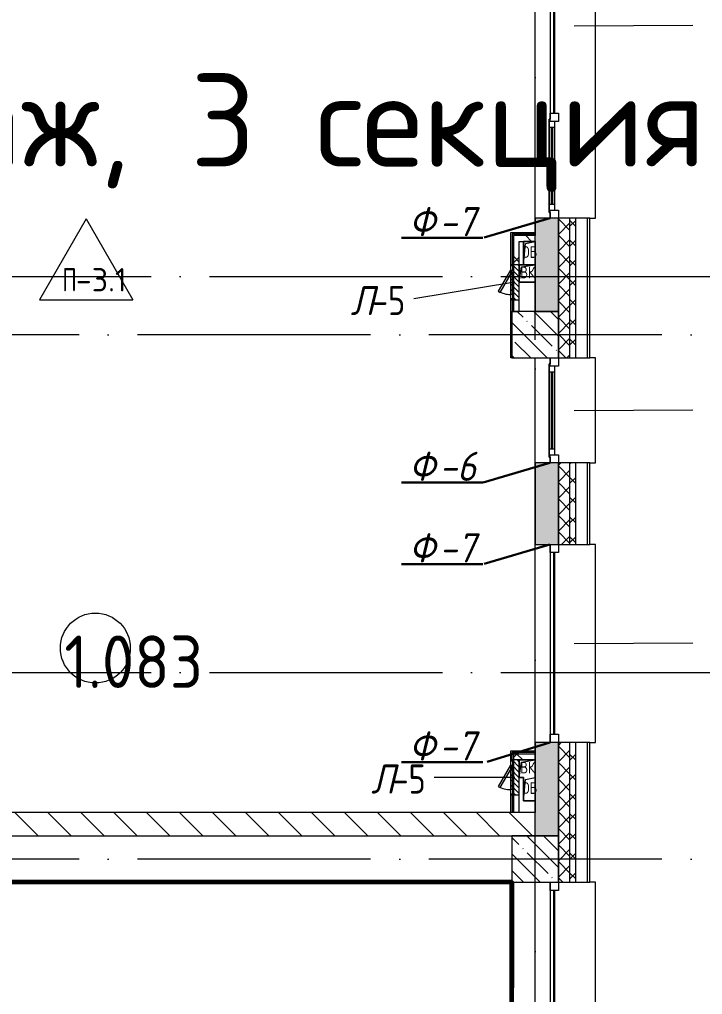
# Model space of a CAD drawing. Header units: millimetres. Extents: x -592259 to 288321, y -552984 to 293768.
# Drawn here: x 160615 to 166475, y 16462 to 24830 of the extents above; entities that cross this region are included whole.
import ezdxf

# ---------------------------------------------------------------- set-up
doc = ezdxf.new("R2010")
doc.units = ezdxf.units.MM
doc.linetypes.add('ADSK_Линия сетки', pattern=[2500, 2000, -250, 0, -250])
for name, color, linetype, lineweight in [('2)Фархверки', 40, 'Continuous', 30), ('4.1) Штук. 3 вып', 6, 'Continuous', 60), ('4.1.1) Штук.  швы3 вып.', 6, 'Continuous', 60), ('A-AREA-____-IDEN', 250, 'Continuous', 9), ('A-DETL-____-OTLN', 250, 'Continuous', 5), ('A-DETL-GENF-OTLN', 250, 'Continuous', 5), ('A-DOOR-____-IDEN', 250, 'Continuous', 9), ('A-DOOR-____-MCUT', 250, 'Continuous', 5), ('A-DOOR-____-OTLN', 250, 'Continuous', 5), ('A-FLOR-____-IDEN', 250, 'Continuous', 9), ('A-FLOR-____-OTLN', 250, 'Continuous', 9), ('A-GENM-____-MCUT', 250, 'Continuous', 25), ('A-GENM-____-OTLN', 250, 'Continuous', 9), ('A-GLAZ-____-IDEN', 250, 'Continuous', 9), ('A-GLAZ-____-MCUT', 250, 'Continuous', 9), ('A-GLAZ-____-OTLN', 250, 'Continuous', 5), ('A-WALL-____-MCUT', 250, 'Continuous', 13), ('A-WALL-____-PATT', 250, 'Continuous', 13), ('A-WALL-FNSH-MCUT', 250, 'Continuous', 13), ('G-____-____-TEXT', 250, 'Continuous', 9), ('I-WALL-____-OTLN', 250, 'Continuous', 9), ('S-COLS-____-MCUT', 250, 'Continuous', 25), ('S-COLS-____-OTLN', 250, 'Continuous', 9), ('S-GRID-____-OTLN', 250, 'Continuous', 9)]:
    doc.layers.add(name, color=color, linetype=linetype, lineweight=lineweight)
doc.styles.add('ISOCPEUR', font='isocpeur.ttf', dxfattribs={"width": 0.8, "height": 100})
doc.styles.add('ISOCPEUR_1', font='isocpeur.ttf', dxfattribs={"width": 0.9, "height": 250})
doc.styles.add('ISOCPEUR_2', font='isocpeur.ttf', dxfattribs={"height": 160})
doc.styles.add('ISOCPEUR_6', font='isocpeur.ttf', dxfattribs={"height": 3.5})
doc.styles.add('ISOCPEUR_I', font='isocpeui.ttf', dxfattribs={"width": 0.9, "height": 12.5})
doc.styles.add('ISOCPEUR_I_1', font='ГОСТ тип А.ttf', dxfattribs={"height": 2500})
pattern_1 = [(45, (12287.91, -0.0006), (-141.42136, 141.42136), []), (135, (12287.91, -0.0006), (-141.42136, -141.42136), [])]
pattern_2 = [(135, (12287.91, -0.0006), (-142.5612, -142.5612), []), (135, (12430.48, -0.0006), (-142.5612, -142.5612), [252.016, -50.403, 3.353, -47.05])]

# ---------------------------------------------------------------- blocks, each defined once
blk = doc.blocks.new('Окно_СКБ_2Ст1 - Окно_СКБ_2Ст 3300_ОК2-V42-АР1_Маркировочный план 1 этажа С2и3')
at = {"layer": 'A-GLAZ-____-MCUT'}
for p, q in [((-1650, -195), (-1650, -125)), ((-1650, -125), (-1580, -125)), ((-1580, -125), (-1580, -195)), ((750, -195), (750, -125)), ((750, -125), (820, -125)), ((820, -125), (820, -195)), ((1580, -155), (820, -155)), ((820, -155), (820, -195)), ((870, -205), (870, -155)), ((1530, -205), (1530, -155)), ((1580, -195), (1580, -125)), ((1580, -125), (1650, -125)), ((1580, -195), (1580, -155)), ((1650, -125), (1650, -195)), ((-1580, -195), (-1650, -195)), ((820, -195), (750, -195)), ((820, -195), (800, -195)), ((800, -195), (800, -205)), ((800, -205), (1600, -205)), ((1600, -205), (800, -205)), ((1650, -195), (1580, -195)), ((1600, -195), (1580, -195)), ((1600, -205), (1600, -195))]:
    blk.add_line(p, q, dxfattribs=at)
at = {"layer": 'A-GLAZ-____-MCUT', "lineweight": 5}
for p, q in [((750, -155), (-1580, -155)), ((750, -165), (-1580, -165)), ((870, -175), (1530, -175)), ((1530, -185), (870, -185))]:
    blk.add_line(p, q, dxfattribs=at)
at = {"layer": 'A-GLAZ-____-OTLN'}
for p, q in [((-1650, -195), (800, -195)), ((1600, -195), (1650, -195))]:
    blk.add_line(p, q, dxfattribs=at)
blk = doc.blocks.new('WNW_Отлив1 - Отлив_металлический 2-28598290-АР1_Маркировочный план 1 этажа С2и3')
at = {"layer": 'A-GLAZ-____-OTLN'}
for p, q in [((1650, 320), (-1650, 320)), ((-1650, 320), (-1650, 270)), ((1650, 270), (1650, 320))]:
    blk.add_line(p, q, dxfattribs=at)
blk = doc.blocks.new('Окно_СКБ_1Ст1 - 120_Окно_СКБ_1Ст_1700_ОК19Л-29018914-АР1_Маркировочный план 1 этажа С2и3')
at = {"layer": 'A-GLAZ-____-MCUT'}
for p, q in [((-850, -195), (-850, -125)), ((-850, -125), (-780, -125)), ((-780, -125), (-780, -195)), ((780, -195), (780, -125)), ((780, -125), (850, -125)), ((850, -125), (850, -195)), ((-780, -195), (-850, -195)), ((850, -195), (780, -195))]:
    blk.add_line(p, q, dxfattribs=at)
at = {"layer": 'A-GLAZ-____-MCUT', "lineweight": 5}
for p, q in [((780, -155), (-780, -155)), ((780, -165), (-780, -165))]:
    blk.add_line(p, q, dxfattribs=at)
at = {"layer": 'A-GLAZ-____-OTLN'}
blk.add_line((-850, -195), (850, -195), dxfattribs=at)
blk = doc.blocks.new('WNW_Отлив1 - Отлив_металлический 2-28595994-АР1_Маркировочный план 1 этажа С2и3')
at = {"layer": 'A-GLAZ-____-OTLN'}
for p, q in [((850, 320), (-850, 320)), ((-850, 320), (-850, 270)), ((850, 270), (850, 320))]:
    blk.add_line(p, q, dxfattribs=at)
blk = doc.blocks.new('Окно_СКБ_1Ст1 - 120_Окно_СКБ_1Ст_900_ОК6Л-V43-АР1_Маркировочный план 1 этажа С2и3')
at = {"layer": 'A-GLAZ-____-MCUT'}
for p, q in [((-450, -195), (-450, -125)), ((-450, -125), (-380, -125)), ((-380, -125), (-380, -195)), ((380, -155), (-380, -155)), ((-380, -155), (-380, -195)), ((-330, -205), (-330, -155)), ((330, -205), (330, -155)), ((380, -195), (380, -125)), ((380, -125), (450, -125)), ((380, -195), (380, -155)), ((450, -125), (450, -195)), ((-380, -195), (-450, -195)), ((-380, -195), (-400, -195)), ((-400, -195), (-400, -205)), ((-400, -205), (400, -205)), ((400, -205), (-400, -205)), ((450, -195), (380, -195)), ((400, -195), (380, -195)), ((400, -205), (400, -195))]:
    blk.add_line(p, q, dxfattribs=at)
at = {"layer": 'A-GLAZ-____-MCUT', "lineweight": 5}
for p, q in [((-330, -175), (330, -175)), ((330, -185), (-330, -185))]:
    blk.add_line(p, q, dxfattribs=at)
at = {"layer": 'A-GLAZ-____-OTLN'}
for p, q in [((-450, -195), (-400, -195)), ((400, -195), (450, -195))]:
    blk.add_line(p, q, dxfattribs=at)
blk = doc.blocks.new('WNW_Отлив1 - Отлив_металлический 2-28596055-АР1_Маркировочный план 1 этажа С2и3')
at = {"layer": 'A-GLAZ-____-OTLN'}
for p, q in [((450, 320), (-450, 320)), ((-450, 320), (-450, 270)), ((450, 270), (450, 320))]:
    blk.add_line(p, q, dxfattribs=at)
blk = doc.blocks.new('Окно_СКБ_2Ст1 - Окно_СКБ_2Ст 3300_ОК2-V44-АР1_Маркировочный план 1 этажа С2и3')
at = {"layer": 'A-GLAZ-____-MCUT'}
for p, q in [((-1650, -195), (-1650, -125)), ((-1650, -125), (-1580, -125)), ((-1580, -125), (-1580, -195)), ((750, -195), (750, -125)), ((750, -125), (820, -125)), ((820, -125), (820, -195)), ((1580, -155), (820, -155)), ((820, -155), (820, -195)), ((870, -205), (870, -155)), ((1530, -205), (1530, -155)), ((1580, -195), (1580, -125)), ((1580, -125), (1650, -125)), ((1580, -195), (1580, -155)), ((1650, -125), (1650, -195)), ((-1580, -195), (-1650, -195)), ((820, -195), (750, -195)), ((820, -195), (800, -195)), ((800, -195), (800, -205)), ((800, -205), (1600, -205)), ((1600, -205), (800, -205)), ((1650, -195), (1580, -195)), ((1600, -195), (1580, -195)), ((1600, -205), (1600, -195))]:
    blk.add_line(p, q, dxfattribs=at)
at = {"layer": 'A-GLAZ-____-MCUT', "lineweight": 5}
for p, q in [((750, -155), (-1580, -155)), ((750, -165), (-1580, -165)), ((870, -175), (1530, -175)), ((1530, -185), (870, -185))]:
    blk.add_line(p, q, dxfattribs=at)
at = {"layer": 'A-GLAZ-____-OTLN'}
for p, q in [((-1650, -195), (800, -195)), ((1600, -195), (1650, -195))]:
    blk.add_line(p, q, dxfattribs=at)
blk = doc.blocks.new('_Wn_-As_OpeningMEP_floor__Rectangular - _Wn_-As_OpeningMEP_floor__Rectangular-V127-АР1_Маркировочный план 1 этажа С2и3')
at = {"layer": 'A-DETL-GENF-OTLN', "lineweight": 5}
for p, q in [((-50, -50), (-32.3, 132.3)), ((-32.3, 132.3), (50, 150))]:
    blk.add_line(p, q, dxfattribs=at)
blk = doc.blocks.new('_Wn_-As_OpeningMEP_floor__Rectangular - _Wn_-As_OpeningMEP_floor__Rectangular-40002324-АР1_Маркировочный план 1 этажа С2и3')
at = {"layer": 'A-DETL-GENF-OTLN', "lineweight": 5}
for p, q in [((-67.5, -24.9), (-48.5, 106)), ((-48.5, 106), (67.5, 125))]:
    blk.add_line(p, q, dxfattribs=at)
blk = doc.blocks.new('_Wn_-As_OpeningMEP_floor__Rectangular - _Wn_-As_OpeningMEP_floor__Rectangular-V128-АР1_Маркировочный план 1 этажа С2и3')
at = {"layer": 'A-DETL-GENF-OTLN', "lineweight": 5}
for p, q in [((-67.5, -24.7), (-48.5, 106)), ((-48.5, 106), (67.5, 125))]:
    blk.add_line(p, q, dxfattribs=at)
blk = doc.blocks.new('_Wn_-As_OpeningMEP_floor__Rectangular - _Wn_-As_OpeningMEP_floor__Rectangular-34853280-АР1_Маркировочный план 1 этажа С2и3')
at = {"layer": 'A-DETL-GENF-OTLN', "lineweight": 5}
for p, q in [((-50, -50), (-32.3, 132.3)), ((-32.3, 132.3), (50, 150))]:
    blk.add_line(p, q, dxfattribs=at)
blk = doc.blocks.new('АР_Люк - ЛРС_ВК_300х400_внутренний_RAL 9003-42732421-АР1_Маркировочный план 1 этажа С2и3')
at = {"layer": 'A-DOOR-____-OTLN'}
h = blk.add_hatch(dxfattribs=at)
h.set_pattern_fill('FP_148', color=256, style=0, pattern_type=2)
h.set_pattern_definition([(45, (125, 0), (-22.6274, 22.6274), [])])
h.paths.add_polyline_path([(-25, 34.5), (-25, -37.5), (275, -37.5), (275, 37.5), (265, 37.5), (265, 17.5), (230, 17.5), (230, 37.5), (220, 20.2), (190, 37.5), (20, 37.5), (20, 17.5), (-15, 17.5), (-15, 37.5), (-25, 37.5)])
at = {"layer": 'A-DETL-GENF-OTLN', "lineweight": 5}
for p, q in [((275, 37.5), (-25, 37.5)), ((-25, 37.5), (-25, -37.5)), ((275, -37.5), (275, 37.5)), ((-25, -37.5), (275, -37.5))]:
    blk.add_line(p, q, dxfattribs=at)
at = {"layer": 'A-DOOR-____-MCUT', "lineweight": 5}
for p, q in [((48.1, 142.5), (38.1, 125.2)), ((38.1, 125.2), (220, 20.2)), ((230, 37.5), (48.1, 142.5)), ((20, 37.5), (-15, 37.5)), ((-15, 37.5), (-15, 17.5)), ((-15, 17.5), (20, 17.5)), ((20, 17.5), (20, 37.5)), ((220, 20.2), (230, 37.5)), ((265, 37.5), (230, 37.5)), ((230, 37.5), (230, 17.5)), ((230, 17.5), (265, 17.5)), ((265, 17.5), (265, 37.5))]:
    blk.add_line(p, q, dxfattribs=at)
blk.add_arc((230, 37.5), 210, 150, 180, dxfattribs=at)
at = {"layer": 'A-DOOR-____-OTLN'}
blk.add_line((230, 37.5), (48.1, 142.5), dxfattribs=at)
blk = doc.blocks.new('ASML_АР_Отделка Люка - ВО Отделка люков_Грунтовка 0_Шпатлевка 0_Окраска 0_0-42467640-АР1_Маркировочный план 1 этажа С2и3')
at = {"layer": 'A-GENM-____-MCUT', "lineweight": 5}
for p, q in [((-140, 3), (-150, 3)), ((-150, 3), (-150, 0)), ((65, 3), (-105, 3)), ((150, 3), (140, 3)), ((150, 0), (150, 3)), ((-150, 0), (-140, 0)), ((-105, 0), (70.2, 0)), ((103.3, 0), (105, 0)), ((140, 0), (150, 0))]:
    blk.add_line(p, q, dxfattribs=at)
blk = doc.blocks.new('AAR_СКБ_Марка_Помещения_мал - Номер-28977439-АР1_Маркировочный план 1 этажа С2и3')
at = {"layer": 'A-AREA-____-IDEN'}
blk.add_circle((-0.028, 0), 3, dxfattribs=at)
blk = doc.blocks.new('AAR_СКБ_Марка_Перекрытия - Марка пола-17325028-АР1_Маркировочный план 1 этажа С2и3')
at = {"layer": 'A-FLOR-____-IDEN'}
for p, q in [((0, 6.932), (-4.002, 0)), ((0, 6.932), (4.002, 0)), ((-4.002, 0), (4.002, 0))]:
    blk.add_line(p, q, dxfattribs=at)

msp = doc.modelspace()

# ---------------------------------------------------------------- hatches: boundary and pattern name
at = {"layer": 'A-WALL-____-PATT', "lineweight": 15, "true_color": 0x000000}
h = msp.add_hatch(dxfattribs=at)
h.set_pattern_fill('FP_53', color=18, style=0, pattern_type=2)
h.set_pattern_definition([(135, (12287.91, -0.0006), (-84.85281, -84.85281), []), (225, (12287.91, -0.0006), (84.85281, -84.85281), [])])
h.paths.add_polyline_path([(165337.9138, -275), (165387.9138, -274.6831), (165386.9138, 624.9994), (165337.9138, 624.9994), (165337.9138, -235.4489)])
h.paths.add_polyline_path([(165386.9138, 2324.9994), (165387.9138, 2324.9994), (165386.9138, 3024.9994), (165337.9138, 3024.9994), (165337.9138, 2324.9994)])
h.paths.add_polyline_path([(165387.9138, 3924.9994), (165386.9138, 5124.9994), (165337.9138, 5124.9994), (165337.9138, 3924.9994), (165386.9138, 3924.9994)])
h.paths.add_polyline_path([(165337.9138, 8424.9994), (165387.9138, 8424.9994), (165386.9138, 9624.9994), (165337.9138, 9624.9994), (165337.9138, 8799.0577)])
h.paths.add_polyline_path([(165365.6416, 11324.9994), (165387.9138, 11324.9994), (165386.9138, 12024.9994), (165337.9138, 12024.9994), (165337.9138, 11324.9994), (165362.8229, 11324.9994)])
h.paths.add_polyline_path([(165387.9138, 12924.9994), (165386.9138, 13225.3683), (165337.9138, 13225.3683), (165337.9138, 12925), (165386.9138, 12924.9994)])
h.paths.add_polyline_path([(165362.8985, 13525.3683), (165387.9138, 13525.3683), (165387.9138, 14124.9994), (165337.9138, 14124.9994), (165337.9138, 13525.3683)])
h.paths.add_polyline_path([(165374.1295, 17424.9994), (165387.9138, 17424.9994), (165387.9138, 18624.9994), (165337.9138, 18624.9994), (165337.9138, 17425), (165374.0437, 17425)])
h.paths.add_polyline_path([(165337.9138, 20324.9994), (165387.9138, 20324.9994), (165387.9138, 21024.9994), (165337.9138, 21024.9994)])
h.paths.add_polyline_path([(165387.9138, 21924.9994), (165387.9138, 23124.9994), (165337.9138, 23124.9994), (165337.9138, 21925), (165359.3769, 21924.9994)])
h.paths.add_polyline_path([(165344.6243, 26424.9994), (165387.9138, 26424.9994), (165387.9138, 27624.9994), (165337.9138, 27624.9994), (165337.9138, 26425), (165344.3405, 26425)])
h.paths.add_polyline_path([(165387.9138, 28524.9994), (165387.9138, 29224.9994), (165337.9138, 29224.9994), (165337.9138, 28524.9994)])
h.paths.add_polyline_path([(165387.9138, 30924.9994), (165387.9138, 32124.9994), (165337.9138, 32124.9994), (165337.9138, 30924.9994)])
h.paths.add_polyline_path([(165387.9138, 35424.9994), (165387.9138, 36624.9994), (165337.9138, 36624.9994), (165337.9138, 35424.9994)])
h.paths.add_polyline_path([(165387.9138, 39924.9994), (165387.9138, 41125), (165337.9138, 41125), (165337.9138, 39924.9994)])
h.paths.add_polyline_path([(165387.9138, 42025), (165387.9138, 42725), (165337.9138, 42725), (165337.9138, 42025)])
h.paths.add_polyline_path([(165387.9138, 44425), (165387.9138, 45625), (165337.9138, 45625), (165337.9138, 44425)])
h.paths.add_polyline_path([(165387.9138, 47325), (165387.9138, 48024.9994), (165337.9138, 48024.9994), (165337.9138, 47325)])
h.paths.add_polyline_path([(165387.9138, 48924.9994), (165387.9138, 50124.9994), (165337.9138, 50124.9994), (165337.9138, 48924.9994)])
h.paths.add_polyline_path([(165337.9138, 53424.9994), (165387.9138, 53424.9994), (165387.9138, 54624.9994), (165337.9138, 54624.9994), (165337.9138, 53727.4152)])
h.paths.add_polyline_path([(165387.9138, 57924.9994), (165386.9138, 59075), (165337.9138, 59075), (165337.9138, 57924.9994)])
h = msp.add_hatch(dxfattribs=at)
h.set_pattern_fill('FP_52', color=18, style=0, pattern_type=2)
h.set_pattern_definition([(45, (12287.91, -0.0006), (-70.71068, 70.71068), []), (135, (12287.91, -0.0006), (-70.71068, -70.71068), [])])
h.paths.add_polyline_path([(165237.9138, -175), (165337.9138, -175), (165337.9138, 624.9994), (165237.9138, 624.9994), (165237.9138, -85.6642)])
h.paths.add_polyline_path([(165264.2854, 2324.9994), (165337.9138, 2324.9994), (165337.9138, 3024.9994), (165237.9138, 3024.9994), (165237.9138, 2324.9994)])
h.paths.add_polyline_path([(165282.8081, 3924.9994), (165337.9138, 3924.9994), (165337.9138, 5124.9994), (165237.9138, 5124.9994), (165237.9138, 3924.9994), (165281.8032, 3925)])
h.paths.add_polyline_path([(165237.9138, 8424.9994), (165337.9138, 8424.9994), (165337.9138, 9624.9994), (165237.9138, 9624.9994), (165237.9138, 8799.0577)])
h.paths.add_polyline_path([(165237.9138, 11324.9994), (165337.9138, 11324.9994), (165337.9138, 12024.9994), (165237.9138, 12024.9019), (165237.9138, 11729.168)])
h.paths.add_polyline_path([(165237.9138, 12924.9994), (165337.9137, 12925), (165337.9138, 13225.3683), (165237.9138, 13225.3683)])
h.paths.add_polyline_path([(165237.9138, 13525.3683), (165337.9138, 13525.3683), (165337.9138, 14124.9994), (165237.9138, 14124.6388), (165237.9138, 13682.5749)])
h.paths.add_polyline_path([(165337.9137, 17425), (165337.9138, 18624.9994), (165237.9138, 18624.9994), (165237.9138, 17425)])
h.paths.add_polyline_path([(165237.9138, 20324.9994), (165337.9138, 20324.9994), (165337.9138, 21024.9994), (165237.9138, 21024.9994)])
h.paths.add_polyline_path([(165237.9138, 21925), (165337.9137, 21925), (165337.9138, 23124.9994), (165237.9138, 23124.9994), (165237.9138, 22324.9342)])
h.paths.add_polyline_path([(165337.9137, 26425), (165337.9138, 27624.9994), (165237.9138, 27624.9994), (165237.9138, 26425)])
h.paths.add_polyline_path([(165337.9138, 28524.9994), (165337.9138, 29224.9994), (165237.9138, 29224.8142), (165237.9138, 28524.9994), (165337.7397, 28524.9994)])
h.paths.add_polyline_path([(165337.9138, 30924.9994), (165337.9138, 32124.9994), (165237.9138, 32124.9994), (165237.9138, 30924.9994), (165329.8717, 30924.9994)])
h.paths.add_polyline_path([(165314.6372, 35424.9994), (165337.9138, 35424.9994), (165337.9138, 36624.9994), (165237.9138, 36624.9994), (165237.9138, 35424.9994)])
h.paths.add_polyline_path([(165299.7856, 39924.9994), (165337.9138, 39924.9994), (165337.9138, 41125), (165237.9138, 41124.9989), (165237.9138, 39924.9994)])
h.paths.add_polyline_path([(165293.482, 42025), (165337.9138, 42025), (165337.9138, 42725), (165237.9138, 42725), (165237.9138, 42025), (165292.8549, 42025)])
h.paths.add_polyline_path([(165284.934, 44425), (165337.9138, 44425), (165337.9138, 45625), (165237.9138, 45625), (165237.9138, 44425)])
h.paths.add_polyline_path([(165237.9138, 47325), (165337.9138, 47325), (165337.9138, 48024.9994), (165237.9138, 48024.9994), (165237.9138, 47725)])
h.paths.add_polyline_path([(165237.9138, 48924.9994), (165337.9138, 48924.9994), (165337.9138, 50124.9994), (165237.9138, 50124.9994), (165237.9138, 49820.6015)])
h.paths.add_polyline_path([(165237.9138, 53424.9994), (165337.9138, 53424.9994), (165337.9138, 54624.9994), (165237.9138, 54624.9994), (165237.9138, 53727.4152)])
h.paths.add_polyline_path([(165237.9138, 57924.9994), (165337.9138, 57924.9994), (165337.9138, 58975), (165237.9138, 58975), (165237.9138, 58575)])
h = msp.add_hatch(dxfattribs=at)
h.set_pattern_fill('FP_3', color=18, style=0, pattern_type=2)
h.set_pattern_definition([(50, (12287.9, -0.0006), (364.36793, -31.8783), [38.1, -419.1]), (355, (12287.9, -0.0006), (-70.48585, 382.1133), [30.48, -335.28]), (100.451, (12318.28, -2.66), (293.885, 350.2334), [32.38, -356.18]), (46.184, (12287.9, 101.6), (542.1585, -84.0858), [57.15, -628.65]), (96.636, (12333.1, 94.6), (474.8049, 494.8554), [48.57, -534.27]), (351.184, (12287.9, 101.6), (474.8102, 494.85), [45.72, -502.92]), (21, (12338.7, 76.2), (303.22847, -204.53046), [38.1, -419.1]), (326, (12338.7, 76.2), (123.6039, 368.37604), [30.48, -335.28]), (71.451, (12364, 59.16), (426.8341, 163.8427), [32.38, -356.18]), (37.5, (12287.91, -0.0006), (6.17665, 169.11015), [16.764, -314.452, 16.764, -323.596, -336.55]), (37.5, (12287.91, -0.0006), (6.17665, 169.11015), [-671.576, 16.764, -319.786]), (7.5, (12287.91, -0.0006), (133.63888, 200.3615), [16.764, -177.292, 16.764, -306.832, -128.27]), (7.5, (12287.91, -0.0006), (133.63888, 200.3615), [-517.652, 16.764, -111.506]), (327.5, (12174.63, -0.0006), (271.18182, -11.45836), [16.764, -110.236, 16.764, -379.476, -525.78]), (327.5, (12174.63, -0.0006), (271.18182, -11.45836), [-523.24, 16.764, -509.016]), (317.5, (12123.83, -0.0006), (296.2585, 50.85285), [16.764, -148.336, 16.764, -246.38, -373.38]), (317.5, (12123.83, -0.0006), (296.2585, 50.85285), [-428.244, 16.764, -356.616])])
h.paths.add_polyline_path([(165037.8919, -175), (165236.9138, -174.511), (165037.8919, -75), (165037.8919, -171.0626)])
h.paths.add_polyline_path([(165037.8919, 125), (165237.8919, 225), (165236.9138, 624.9994), (165037.8919, 624.9994), (165037.8919, 225)])
h.paths.add_polyline_path([(165236.9138, 2324.9994), (165237.8919, 2324.9994), (165236.9138, 3024.9994), (165037.8925, 3024.9974), (165037.9789, 2324.9994), (165216.2645, 2324.9994)])
h.paths.add_polyline_path([(165037.9138, 4325), (165237.8919, 4325), (165236.9138, 5124.9994), (165037.8919, 5124.9994), (165037.8925, 4325)])
h.paths.add_polyline_path([(165141.3906, 8825), (165237.8919, 8825), (165236.9138, 9624.9994), (165037.8919, 9624.9994), (165037.8919, 8825), (165139.5446, 8825)])
h.paths.add_polyline_path([(165114.5786, 11324.9994), (165237.8919, 11324.9994), (165236.9138, 12024.9994), (165037.8919, 12024.9994), (165037.9148, 11324.9994), (165112.2198, 11324.9994)])
h.paths.add_polyline_path([(165093.129, 13325), (165236.9138, 13325), (165236.9138, 14124.9994), (165037.8919, 14124.9994), (165037.8919, 13325), (165090.36, 13325)])
h.paths.add_polyline_path([(165044.8674, 17825), (165237.8919, 17825), (165236.9138, 18624.9994), (165037.8919, 18624.9994), (165037.8919, 17825), (165041.1754, 17825)])
h.paths.add_polyline_path([(165037.9138, 20324.9994), (165237.8919, 20324.9994), (165236.9138, 21024.9994), (165037.8919, 21024.9994), (165037.8919, 20324.9994)])
h.paths.add_polyline_path([(165037.9138, 22325), (165237.8919, 22325), (165236.9138, 23124.9994), (165037.8919, 23124.9994), (165037.8919, 22325)])
h.paths.add_polyline_path([(165237.8919, 26825), (165236.9138, 27624.9994), (165037.8919, 27624.9994), (165037.8919, 26825), (165236.9138, 26825)])
h.paths.add_polyline_path([(165068.9434, 28524.9994), (165237.8919, 28524.9994), (165236.9138, 29224.9994), (165037.8919, 29224.9994), (165037.9138, 28524.9994)])
h.paths.add_polyline_path([(165037.9138, 31325), (165237.8919, 31325), (165236.9138, 32124.9994), (165037.8919, 32124.9994), (165037.8919, 31325)])
h.paths.add_polyline_path([(165237.8919, 35424.9994), (165236.9138, 35825), (165037.8919, 35825), (165037.9138, 35424.9994), (165236.9138, 35424.9994)])
h.paths.add_polyline_path([(165037.9138, 36225), (165237.8919, 36225), (165236.9138, 36624.9994), (165037.8919, 36624.9994), (165037.8919, 36225)])
h.paths.add_polyline_path([(165037.9138, 39924.9994), (165237.8919, 39924.9994), (165236.9138, 40725), (165037.8919, 40725), (165037.8919, 39924.9994)])
h.paths.add_polyline_path([(165037.9138, 42025), (165237.8919, 42025), (165236.9138, 42725), (165037.8919, 42725), (165037.8919, 42025)])
h.paths.add_polyline_path([(165039.9348, 44425), (165237.8919, 44425), (165236.9138, 45625), (165037.8919, 45625), (165037.9138, 44425)])
h.paths.add_polyline_path([(165084.8373, 47725), (165237.8919, 47725), (165236.9138, 48024.9994), (165037.8919, 48024.9994), (165037.9138, 47725)])
h.paths.add_polyline_path([(165236.9138, 48924.9994), (165237.8919, 48924.9994), (165236.9138, 50124.9994), (165037.8919, 50124.9994), (165037.9138, 48924.9994), (165234.5953, 48924.9994)])
h.paths.add_polyline_path([(165100.5645, 53825), (165237.8919, 53825), (165236.9138, 54624.9994), (165037.8919, 54624.9994), (165037.9138, 53825), (165045.6407, 53825)])
h.paths.add_polyline_path([(165198.7125, 57924.9994), (165237.8919, 57924.9994), (165236.9138, 58575), (165037.8919, 58575), (165037.9138, 57924.9994), (165167.9138, 57924.9994)])
h = msp.add_hatch(dxfattribs=at)
h.set_pattern_fill('FP_83', color=18, style=0, pattern_type=2)
h.set_pattern_definition(pattern_1)
h.paths.add_polyline_path([(164987.8931, 22925.3955), (165037.8919, 22925.4381), (165037.2756, 22975.3955), (164852.9138, 22975.3955), (164852.9138, 22925.3955), (164937.8706, 22925.3955)])
h = msp.add_hatch(dxfattribs=at)
h.set_pattern_fill('FP_83', color=18, style=0, pattern_type=2)
h.set_pattern_definition(pattern_1)
h.paths.add_polyline_path([(164902.9138, 22325), (164902.8714, 22425), (164852.9138, 22425), (164852.9138, 22325), (164902.8925, 22325)])
h.paths.add_polyline_path([(164902.9138, 22575.004), (164902.9138, 22925.3955), (164852.9138, 22925.3955), (164852.9138, 22725), (164902.8929, 22724.8326), (164902.8929, 22575.004)])
h = msp.add_hatch(dxfattribs=at)
h.set_pattern_fill('FP_83', color=18, style=0, pattern_type=2)
h.set_pattern_definition(pattern_1)
h.paths.add_polyline_path([(164852.9138, 18475.3553), (165037.8919, 18475.7459), (165037.8706, 18525.3553), (164852.9138, 18525.3553), (164852.9138, 18496.6277)])
h = msp.add_hatch(dxfattribs=at)
h.set_pattern_fill('FP_2', color=18, style=0, pattern_type=2)
h.set_pattern_definition([(135, (12287.91, -0.0006), (-141.42136, -141.42136), [])])
h.paths.add_polyline_path([(157537.9138, 17825.004), (165037.8919, 17825.004), (165036.8473, 18025.004), (157537.9138, 18025.004)])
at = {"layer": 'S-COLS-____-OTLN', "lineweight": 5, "true_color": 0x000000}
h = msp.add_hatch(dxfattribs=at)
h.set_pattern_fill('FP_1', color=18, style=0, pattern_type=2)
h.set_pattern_definition(pattern_2)
h.paths.add_polyline_path([(165237.8919, 21925), (165236.9138, 22325), (164837.8919, 22325), (164837.8919, 21925), (165236.9138, 21925)])
h = msp.add_hatch(dxfattribs=at)
h.set_pattern_fill('FP_1', color=18, style=0, pattern_type=2)
h.set_pattern_definition(pattern_2)
h.paths.add_polyline_path([(164945.7097, 17425), (165237.8919, 17425), (165236.9138, 17825), (164837.8919, 17825), (164837.8919, 17425), (164937.8925, 17425)])

# ---------------------------------------------------------------- linework, layer by layer
at = {"layer": '2)Фархверки'}
for p, q in [((165165.2337, 23124.637), (164600.217, 22957.6301)), ((164591.0767, 22954.9863), (163891.0767, 22954.9863)), ((165165.2337, 21024.637), (164593.5821, 20857.6301)), ((164591.0767, 20854.9863), (163891.0767, 20854.9863)), ((165165.2337, 20324.637), (164600.217, 20157.6301)), ((164591.0767, 20154.9863), (163891.0767, 20154.9863)), ((165165.2337, 18624.637), (164626.6381, 18458.1301)), ((164591.0767, 18454.9863), (163891.0767, 18454.9863))]:
    msp.add_line(p, q, dxfattribs=at)
at = {"layer": '4.1) Штук. 3 вып'}
msp.add_lwpolyline([(157802.7357, 9187.9634), (164837.8919, 9187.9634), (164837.8919, 17425), (157802.7357, 17425)], close=True, dxfattribs=at)
at = {"layer": '4.1.1) Штук.  швы3 вып.'}
msp.add_lwpolyline([(164837.8919, 17425), (164837.8919, 16520.5286)], dxfattribs=at)
at = {"layer": 'A-DETL-____-OTLN', "color": 18, "true_color": 0x000000}
for p, q in [((164937.8706, 22925.3955), (164937.8706, 22725.3955)), ((165037.8706, 22925.3955), (164937.8706, 22925.3955)), ((165037.8706, 22575.004), (165037.8706, 22925.3955)), ((164937.8706, 22725.3955), (164902.8929, 22725.3955)), ((164902.8929, 22725.3955), (164902.8929, 22575.004)), ((164902.8929, 22575.004), (165037.8706, 22575.004)), ((165037.8925, 18475.7467), (164902.9148, 18475.7467)), ((164902.9148, 18475.7467), (164902.9148, 18325.3553)), ((165037.8925, 18125.3553), (165037.8925, 18475.7467)), ((164902.9148, 18325.3553), (164937.8925, 18325.3553)), ((164937.8925, 18325.3553), (164937.8925, 18125.3553)), ((164937.8925, 18125.3553), (165037.8925, 18125.3553))]:
    msp.add_line(p, q, dxfattribs=at)
at = {"layer": 'A-DOOR-____-IDEN', "color": 18, "true_color": 0x000000}
for p, q in [((164865.4138, 22575), (163997.2778, 22431.4913)), ((164865.4138, 18325.3553), (164173.1939, 18325.3553))]:
    msp.add_line(p, q, dxfattribs=at)
at = {"layer": 'A-FLOR-____-OTLN', "color": 18, "lineweight": 5, "true_color": 0x000000}
for p, q in [((164937.8706, 22725.3955), (164937.8706, 22925.3955)), ((164902.9138, 22725.004), (165037.8706, 22725.004)), ((165037.8706, 22725.3955), (164937.8706, 22725.3955)), ((165037.8706, 22575.004), (164902.9138, 22575.004)), ((164830.8919, 21925), (164830.8919, 22325)), ((164837.8919, 21925), (164830.8919, 21925)), ((164937.8925, 18325.3553), (164902.9138, 18325.3553)), ((164937.8925, 18125.3553), (164937.8925, 18325.3553)), ((165037.8919, 18125.3553), (164937.8925, 18125.3553))]:
    msp.add_line(p, q, dxfattribs=at)
at = {"layer": 'A-GLAZ-____-IDEN', "color": 18, "lineweight": 15, "true_color": 0x000000}
for p, q in [((165372.9138, 24774.9994), (166391.8278, 24781.9821)), ((165372.9138, 21474.9994), (166391.8278, 21479.5012)), ((165372.9138, 19474.9994), (166391.8278, 19479.5046))]:
    msp.add_line(p, q, dxfattribs=at)
at = {"layer": 'A-WALL-____-MCUT', "color": 18, "lineweight": 15, "true_color": 0x000000}
for p, q in [((165037.8919, 23124.9994), (165037.8919, 22975.3955)), ((165237.8919, 23124.9994), (165037.8919, 23124.9994)), ((165237.8919, 22325), (165237.8919, 23124.9994)), ((165337.9138, 23124.9994), (165237.9138, 23124.9994)), ((165237.9138, 23124.9994), (165237.9138, 22325)), ((165387.9138, 23124.9994), (165337.9138, 23124.9994)), ((165337.9138, 21924.9994), (165337.9138, 23124.9994)), ((165487.9138, 23124.9994), (165387.9138, 23124.9994)), ((165387.9138, 21924.9994), (165387.9138, 23124.9994)), ((165487.9138, 21924.9994), (165487.9138, 23124.9994)), ((164840.4138, 22987.8955), (164840.4138, 22715)), ((165037.8919, 22987.8955), (164840.4138, 22987.8955)), ((164852.9138, 22975.3955), (164852.9138, 22325)), ((165037.8919, 22975.3955), (164852.9138, 22975.3955)), ((165037.8919, 22925.3955), (165037.8919, 22975.3955)), ((164902.9138, 22325), (164902.9138, 22925.3955)), ((164902.9138, 22925.3955), (165037.8919, 22925.3955)), ((165037.8919, 22925.3955), (165037.8919, 22325)), ((164840.4138, 22680), (164840.4138, 22672.7831)), ((164840.4138, 22661.6506), (164840.4138, 22470)), ((164840.4138, 22435), (164840.4138, 22325)), ((164852.9138, 22325), (164902.9138, 22325)), ((165037.8919, 22325), (165237.8919, 22325)), ((165237.9138, 22325), (165237.9138, 21924.9994)), ((165237.9138, 21924.9994), (165337.9138, 21924.9994)), ((165337.9138, 21924.9994), (165387.9138, 21924.9994)), ((165387.9138, 21924.9994), (165487.9138, 21924.9994)), ((165037.8919, 21024.9994), (165037.8919, 20324.9994)), ((165237.8919, 21024.9994), (165037.8919, 21024.9994)), ((165237.8919, 20324.9994), (165237.8919, 21024.9994)), ((165337.9138, 21024.9994), (165237.9138, 21024.9994)), ((165237.9138, 21024.9994), (165237.9138, 20324.9994)), ((165387.9138, 21024.9994), (165337.9138, 21024.9994)), ((165337.9138, 20324.9994), (165337.9138, 21024.9994)), ((165487.9138, 21024.9994), (165387.9138, 21024.9994)), ((165387.9138, 20324.9994), (165387.9138, 21024.9994)), ((165487.9138, 20324.9994), (165487.9138, 21024.9994)), ((165037.8919, 20324.9994), (165237.8919, 20324.9994)), ((165237.9138, 20324.9994), (165337.9138, 20324.9994)), ((165337.9138, 20324.9994), (165387.9138, 20324.9994)), ((165387.9138, 20324.9994), (165487.9138, 20324.9994)), ((165037.8919, 18624.9994), (165037.8919, 18025.004)), ((165237.8919, 18624.9994), (165037.8919, 18624.9994)), ((165237.8919, 17825), (165237.8919, 18624.9994)), ((165337.9138, 18624.9994), (165237.9138, 18624.9994)), ((165237.9138, 18624.9994), (165237.9138, 17825)), ((165387.9138, 18624.9994), (165337.9138, 18624.9994)), ((165337.9138, 17424.9994), (165337.9138, 18624.9994)), ((165487.9138, 18624.9994), (165387.9138, 18624.9994)), ((165387.9138, 17424.9994), (165387.9138, 18624.9994)), ((165487.9138, 17424.9994), (165487.9138, 18624.9994)), ((164840.4138, 18465.3553), (164840.4138, 18537.8553)), ((165037.9148, 18537.8553), (164840.4138, 18537.8553)), ((164852.9138, 18525.3553), (164852.9138, 18025.004)), ((165037.9148, 18525.3553), (164852.9138, 18525.3553)), ((165037.9148, 18475.3553), (165037.9148, 18525.3553)), ((164840.4138, 18430.3553), (164840.4138, 18423.1384)), ((164840.4138, 18412.0059), (164840.4138, 18220.3553)), ((164902.9138, 18025.004), (164902.9138, 18475.3553)), ((164902.9138, 18475.3553), (165037.9148, 18475.3553)), ((164840.4138, 18185.3553), (164840.4138, 18025.004)), ((165037.8919, 18025.004), (157537.9138, 18025.004)), ((165037.8919, 17825.004), (165037.8919, 18025.004)), ((157867.8919, 17825.004), (165037.8919, 17825.004)), ((165037.8919, 17825), (165237.8919, 17825)), ((165237.9138, 17825), (165237.9138, 17424.9994)), ((165237.9138, 17424.9994), (165337.9138, 17424.9994)), ((165337.9138, 17424.9994), (165387.9138, 17424.9994)), ((165387.9138, 17424.9994), (165487.9138, 17424.9994))]:
    msp.add_line(p, q, dxfattribs=at)
at = {"layer": 'A-WALL-FNSH-MCUT', "lineweight": 15}
for p, q in [((165507.9138, 23124.9994), (165487.9138, 23124.9994)), ((165507.9138, 21924.9994), (165507.9138, 23124.9994)), ((164827.9138, 23000.3955), (164827.9138, 22725)), ((165037.8919, 23000.3955), (164827.9138, 23000.3955)), ((164827.9138, 22425), (164827.9138, 22325)), ((164827.9138, 22325), (164852.9138, 22325)), ((165487.9138, 21924.9994), (165507.9138, 21924.9994)), ((165507.9138, 21024.9994), (165487.9138, 21024.9994)), ((165507.9138, 20324.9994), (165507.9138, 21024.9994)), ((165487.9138, 20324.9994), (165507.9138, 20324.9994)), ((165507.9138, 18624.9994), (165487.9138, 18624.9994)), ((165507.9138, 17424.9994), (165507.9138, 18624.9994)), ((165037.9148, 18550.3553), (164827.9138, 18550.3553)), ((164827.9138, 18550.3553), (164827.9138, 18475.3553)), ((165037.9148, 18525.3553), (165037.9148, 18550.3553)), ((164827.9138, 18175.3553), (164827.9138, 18025.004)), ((165487.9138, 17424.9994), (165507.9138, 17424.9994))]:
    msp.add_line(p, q, dxfattribs=at)
at = {"layer": 'I-WALL-____-OTLN', "color": 18, "lineweight": 15, "true_color": 0x000000}
for p, q in [((165037.8919, 23124.9994), (165037.8919, 26424.9994)), ((165037.8919, 21024.9994), (165037.8919, 21924.9994)), ((165037.8919, 18624.9994), (165037.8919, 20324.9994)), ((165037.8919, 14124.9994), (165037.8919, 17424.9994))]:
    msp.add_line(p, q, dxfattribs=at)
at = {"layer": 'S-COLS-____-MCUT', "color": 18, "lineweight": 5, "true_color": 0x000000}
for p, q in [((165037.8919, 22325), (164837.8919, 22325)), ((164837.8919, 22325), (164837.8919, 21925)), ((165237.8919, 21925), (165237.8919, 22325)), ((164837.8919, 21925), (165237.8919, 21925)), ((165037.8919, 17825), (164837.8919, 17825)), ((164837.8919, 17825), (164837.8919, 17425)), ((165237.8919, 17425), (165237.8919, 17825)), ((164837.8919, 17425), (165237.8919, 17425))]:
    msp.add_line(p, q, dxfattribs=at)
at = {"layer": 'S-COLS-____-OTLN', "color": 18, "lineweight": 5, "true_color": 0x000000}
for p, q in [((165237.8919, 22325), (165037.8919, 22325)), ((165237.8919, 17825), (165037.8919, 17825))]:
    msp.add_line(p, q, dxfattribs=at)
at = {"layer": 'S-GRID-____-OTLN', "color": 18, "linetype": 'ADSK_Линия сетки', "true_color": 0x000000}
for p, q in [((165037.9138, -2919.5356), (165037.9138, 61063.6538)), ((77240.3519, 22625), (167356.8279, 22625)), ((168626.8279, 22125), (111607.9138, 22125)), ((77240.3519, 19225), (168626.8279, 19225)), ((168626.8279, 17625), (111607.9138, 17625))]:
    msp.add_line(p, q, dxfattribs=at)

# ---------------------------------------------------------------- block references
at = {"layer": 'A-AREA-____-IDEN', "color": 18, "true_color": 0x000000, "xscale": 99.99999999999993, "yscale": 99.99999999999993, "zscale": 99.99999999999993}
msp.add_blockref('AAR_СКБ_Марка_Помещения_мал - Номер-28977439-АР1_Маркировочный план 1 этажа С2и3', (161268.678, 19435.614), dxfattribs=at)
at = {"layer": 'A-DOOR-____-OTLN', "color": 18, "true_color": 0x000000, "rotation": 89.99999999999852}
for p in [(164865.4138, 22450), (164865.4138, 18200.3553)]:
    msp.add_blockref('АР_Люк - ЛРС_ВК_300х400_внутренний_RAL 9003-42732421-АР1_Маркировочный план 1 этажа С2и3', p, dxfattribs=at)
at = {"layer": 'A-FLOR-____-IDEN', "color": 18, "true_color": 0x000000, "xscale": 99.99999999999993, "yscale": 99.99999999999993, "zscale": 99.99999999999993}
msp.add_blockref('AAR_СКБ_Марка_Перекрытия - Марка пола-17325028-АР1_Маркировочный план 1 этажа С2и3', (161187.9029, 22425.004), dxfattribs=at)
at = {"layer": 'A-GENM-____-OTLN', "color": 18, "lineweight": 5, "true_color": 0x000000, "rotation": 89.99999999999852}
for p in [(164830.9138, 22575), (164830.9138, 18325.3553)]:
    msp.add_blockref('ASML_АР_Отделка Люка - ВО Отделка люков_Грунтовка 0_Шпатлевка 0_Окраска 0_0-42467640-АР1_Маркировочный план 1 этажа С2и3', p, dxfattribs=at)
at = {"layer": 'A-GLAZ-____-OTLN', "color": 18, "true_color": 0x000000, "rotation": 269.9999999999999}
for name, p in [('Окно_СКБ_2Ст1 - Окно_СКБ_2Ст 3300_ОК2-V44-АР1_Маркировочный план 1 этажа С2и3', (165362.9138, 24774.9994)), ('WNW_Отлив1 - Отлив_металлический 2-28598290-АР1_Маркировочный план 1 этажа С2и3', (165237.9138, 24774.9994)), ('Окно_СКБ_1Ст1 - 120_Окно_СКБ_1Ст_900_ОК6Л-V43-АР1_Маркировочный план 1 этажа С2и3', (165362.9138, 21474.9994)), ('Окно_СКБ_1Ст1 - 120_Окно_СКБ_1Ст_1700_ОК19Л-29018914-АР1_Маркировочный план 1 этажа С2и3', (165362.9138, 19474.9994)), ('WNW_Отлив1 - Отлив_металлический 2-28595994-АР1_Маркировочный план 1 этажа С2и3', (165237.9138, 19474.9994)), ('Окно_СКБ_2Ст1 - Окно_СКБ_2Ст 3300_ОК2-V42-АР1_Маркировочный план 1 этажа С2и3', (165362.9138, 15774.9994)), ('WNW_Отлив1 - Отлив_металлический 2-28598290-АР1_Маркировочный план 1 этажа С2и3', (165237.9138, 15774.9994))]:
    msp.add_blockref(name, p, dxfattribs=at)
at = {"layer": 'A-GLAZ-____-OTLN', "color": 18, "true_color": 0x000000}
for name, p in [('_Wn_-As_OpeningMEP_floor__Rectangular - _Wn_-As_OpeningMEP_floor__Rectangular-34853280-АР1_Маркировочный план 1 этажа С2и3', (164987.8706, 22775.3955)), ('_Wn_-As_OpeningMEP_floor__Rectangular - _Wn_-As_OpeningMEP_floor__Rectangular-V128-АР1_Маркировочный план 1 этажа С2и3', (164970.3706, 22600.004)), ('_Wn_-As_OpeningMEP_floor__Rectangular - _Wn_-As_OpeningMEP_floor__Rectangular-40002324-АР1_Маркировочный план 1 этажа С2и3', (164970.3925, 18350.3553)), ('_Wn_-As_OpeningMEP_floor__Rectangular - _Wn_-As_OpeningMEP_floor__Rectangular-V127-АР1_Маркировочный план 1 этажа С2и3', (164987.8925, 18175.3553))]:
    msp.add_blockref(name, p, dxfattribs=at)
at = {"layer": 'A-GLAZ-____-OTLN', "color": 18, "lineweight": 15, "true_color": 0x000000, "rotation": 269.9999999999999}
msp.add_blockref('WNW_Отлив1 - Отлив_металлический 2-28596055-АР1_Маркировочный план 1 этажа С2и3', (165237.9138, 21474.9994), dxfattribs=at)

# ---------------------------------------------------------------- texts
at = {"layer": '2)Фархверки', "attachment_point": 1}
for s, insert, char_height, width, style in [('\\fISOCPEUR|b0|i1|c204|p34|;Ф', (163957.9749, 23220.1217), 250, 312.658125, 'ISOCPEUR_I'), ('-7', (164215.9437, 23220.1217), 250, 448.945, 'ISOCPEUR_I'), ('ОВ', (164927.8916, 22884.3509), 100, 160.3375, 'ISOCPEUR'), ('ВК', (164910.3916, 22708.9594), 100, 160.3375, 'ISOCPEUR'), ('\\fISOCPEUR|b0|i1|c204|p34|;Ф', (163957.9749, 21120.1217), 250, 312.658125, 'ISOCPEUR_I'), ('-6', (164215.9437, 21120.1217), 250, 448.945, 'ISOCPEUR_I'), ('\\fISOCPEUR|b0|i1|c204|p34|;Ф', (163957.9749, 20420.1217), 250, 312.658125, 'ISOCPEUR_I'), ('-7', (164215.9437, 20420.1217), 250, 448.945, 'ISOCPEUR_I'), ('\\fISOCPEUR|b0|i1|c204|p34|;Ф', (163957.9749, 18720.1217), 250, 312.658125, 'ISOCPEUR_I'), ('-7', (164215.9437, 18720.1217), 250, 448.945, 'ISOCPEUR_I'), ('ВК', (164910.4136, 18459.3107), 100, 160.3375, 'ISOCPEUR'), ('ОВ', (164927.9136, 18284.3107), 100, 160.3375, 'ISOCPEUR')]:
    msp.add_mtext(s, dxfattribs=dict(at, insert=insert, char_height=char_height, width=width, style=style))
at = {"layer": 'A-AREA-____-IDEN', "color": 18, "true_color": 0x000000, "insert": (160999.1776, 19543.0995), "char_height": 450, "width": 609.2825, "attachment_point": 1, "style": 'ISOCPEUR_1'}
msp.add_mtext('1.083', dxfattribs=at)
at = {"layer": 'A-DOOR-____-IDEN', "color": 18, "true_color": 0x000000, "char_height": 250, "attachment_point": 1, "style": 'ISOCPEUR_I_1'}
for s, insert, width in [('\\fISOCPEUR|b0|i1|c204|p34|;\\W.9;Л', (163455.621, 22542.8454), 223.670812), ('-5', (163640.1678, 22542.8454), 404.0505), ('\\fISOCPEUR|b0|i1|c204|p34|;\\W.9;Л', (163631.5371, 18436.7094), 223.670812), ('-5', (163816.084, 18436.7094), 404.0505)]:
    msp.add_mtext(s, dxfattribs=dict(at, insert=insert, width=width))
at = {"layer": 'A-FLOR-____-IDEN', "color": 18, "true_color": 0x000000, "char_height": 200, "attachment_point": 1, "style": 'ISOCPEUR_2'}
for s, insert, width in [('\\fISOCPEUR|b0|i0|c204|p34|;\\W.7;П', (160982.668, 22696.3897), 140.295312), ('-3.1', (161098.4232, 22696.3897), 381.60325)]:
    msp.add_mtext(s, dxfattribs=dict(at, insert=insert, width=width))
at = {"layer": 'G-____-____-TEXT', "color": 7, "insert": (158097.7194, 24367.0362), "char_height": 800, "width": 18169.734652, "attachment_point": 1, "style": 'ISOCPEUR_6'}
msp.add_mtext('1 этаж, 3 секция', dxfattribs=at)

doc.saveas('drawing.dxf')
